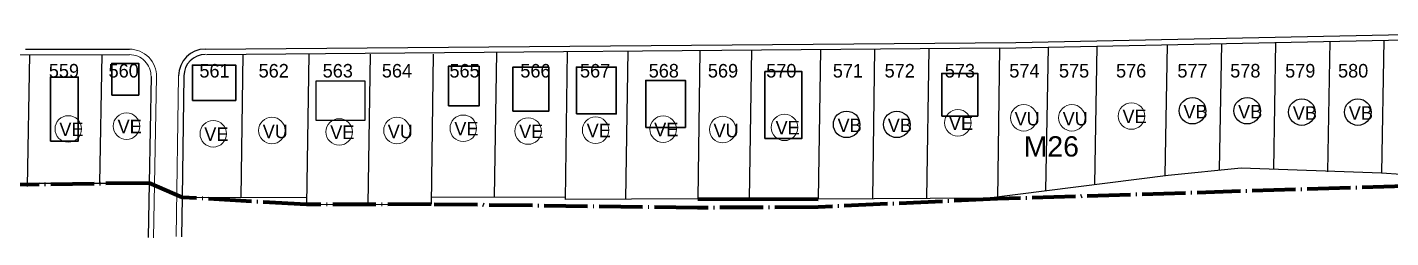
# Model space of a CAD drawing. Extents: x 472704 to 474638, y 1059265 to 1060325.
# Drawn here: x 473476.3 to 473778.6, y 1059461 to 1059507.7 of the extents above; entities that cross this region are included whole.
import ezdxf

# ---------------------------------------------------------------- set-up
doc = ezdxf.new("R2010")
doc.units = 0
doc.header["$LTSCALE"] = 0.4
doc.header["$MEASUREMENT"] = 0
doc.linetypes.add('ACAD_ISO04W100', pattern=[30.5, 24, -3, 0.5, -3])
for name, color, linetype in [('A-POLIGONAL', 1, 'ACAD_ISO04W100'), ('A-VIA-N', 7, 'CONTINUOUS'), ('BIFAMILIARES', 6, 'CONTINUOUS'), ('CASASDURAS', 1, 'CONTINUOUS'), ('Dura', 1, 'CONTINUOUS'), ('MANZANAS', 5, 'CONTINUOUS'), ('NumeroPropu', 6, 'CONTINUOUS'), ('PARCELASPEOPUESTAS', 3, 'CONTINUOUS'), ('PRIVADO', 3, 'CONTINUOUS'), ('TipoVivienda', 7, 'CONTINUOUS'), ('UNIFAMILIAR', 5, 'CONTINUOUS'), ('VIAEXISTENTE', 3, 'CONTINUOUS'), ('VIAPROPUESTA', 7, 'CONTINUOUS')]:
    doc.layers.add(name, color=color, linetype=linetype)
doc.layers.add('CASA', color=31, linetype='CONTINUOUS', lineweight=30)
doc.styles.add('ARIAL', font='arial.ttf')
doc.styles.add('Numeros Parcelas', font='', dxfattribs={"height": 3})
doc.styles.add('TipoVivienda', font='', dxfattribs={"height": 3})
doc.styles.get('Numeros Parcelas').set_extended_font_data('AvantGarde Bk BT')
doc.styles.get('TipoVivienda').set_extended_font_data('AvantGarde Bk BT')

msp = doc.modelspace()

# ---------------------------------------------------------------- linework, layer by layer
at = {"layer": 'A-POLIGONAL', "lineweight": 80}
for p, q in [((473510.66, 1059469.95), (473503.35, 1059473.14)), ((473538.24, 1059468.38), (473510.66, 1059469.95))]:
    msp.add_line(p, q, dxfattribs=at)
for points in [[(474057.49, 1059501.25), (474058.49, 1059482.28), (474005.28, 1059480.72), (473872.41, 1059476.81), (473862.2, 1059475.46), (473841.04, 1059475.03), (473818.42, 1059473.6), (473691.37, 1059469.61), (473651.64, 1059467.79), (473624.94, 1059467.66), (473565.84, 1059468.42), (473538.24, 1059468.38)], [(473503.35, 1059473.14), (473503.35, 1059473.14), (473445.44, 1059472.37), (473445.44, 1059474.37), (473411.44, 1059474.32), (473371.29, 1059474.67), (473343.49, 1059475.44), (473259.92, 1059475.01), (473234.56, 1059476.66), (473224.14, 1059468.04), (473196.16, 1059467.22), (473196.16, 1059476.53), (473181.16, 1059476.09), (473169.16, 1059475.73), (473159.34, 1059477.32), (473053.24, 1059477.93), (473053.24, 1059498.34)]]:
    msp.add_lwpolyline(points, dxfattribs=at)
at = {"layer": 'A-VIA-N'}
msp.add_line((473695.46, 1059504.31), (473857.74, 1059507.65), dxfattribs=at)
at = {"layer": 'BIFAMILIARES', "linetype": 'Continuous'}
for centre in [(473734.62, 1059489.16), (473746.74, 1059489.16), (473758.86, 1059488.86), (473771.28, 1059488.86), (473657.96, 1059486.14), (473669.09, 1059486.14)]:
    msp.add_circle(centre, 2.94, dxfattribs=at)
at = {"layer": 'CASA'}
for points in [[(473495.05, 1059492.63), (473501.05, 1059492.63), (473501.05, 1059499.63), (473495.05, 1059499.63)], [(473512.94, 1059491.46), (473522.54, 1059491.46), (473522.54, 1059499.26), (473512.94, 1059499.26)], [(473481.48, 1059482.42), (473487.63, 1059482.42), (473487.63, 1059496.62), (473481.48, 1059496.62)], [(473569.69, 1059490.23), (473576.49, 1059490.23), (473576.49, 1059499.03), (473569.69, 1059499.03)], [(473583.95, 1059489.04), (473591.95, 1059489.04), (473591.95, 1059498.79), (473583.95, 1059498.79)], [(473598.08, 1059488.44), (473606.88, 1059488.44), (473606.88, 1059498.84), (473598.08, 1059498.84)], [(473639.85, 1059483.03), (473648.05, 1059483.03), (473648.05, 1059497.83), (473639.85, 1059497.83)], [(473679.03, 1059487.98), (473687.03, 1059487.98), (473687.03, 1059497.43), (473679.03, 1059497.43)], [(473613.44, 1059485.48), (473622.24, 1059485.48), (473622.24, 1059495.88), (473613.44, 1059495.88)]]:
    msp.add_lwpolyline(points, close=True, dxfattribs=at)
at = {"layer": 'CASASDURAS'}
msp.add_lwpolyline([(473540.27, 1059487.09), (473551.27, 1059487.09), (473551.27, 1059495.69), (473540.27, 1059495.69)], close=True, dxfattribs=at)
msp.add_lwpolyline([(473540.27, 1059487.09), (473551.27, 1059487.09), (473551.27, 1059495.69), (473540.27, 1059495.69)], close=True, dxfattribs=at)
at = {"layer": 'Dura', "linetype": 'Continuous', "lineweight": 20}
msp.add_circle((473545.48, 1059484.46), 2.94, dxfattribs=at)
at = {"layer": 'PARCELASPEOPUESTAS', "lineweight": 80}
msp.add_line((473624.97, 1059469.66), (473651.67, 1059469.59), dxfattribs=at)
at = {"layer": 'PRIVADO'}
for p, q in [((473691.86, 1059503.04), (473857.77, 1059506.45)), ((473596.04, 1059502.29), (473595.56, 1059469.51)), ((473609.44, 1059502.4), (473608.96, 1059469.58)), ((473625.44, 1059502.53), (473624.97, 1059469.66)), ((473636.85, 1059502.63), (473636.37, 1059469.63)), ((473652.15, 1059502.75), (473651.67, 1059469.59)), ((473664.15, 1059502.85), (473663.67, 1059469.65)), ((473676.16, 1059502.95), (473675.67, 1059469.72)), ((473691.86, 1059503.08), (473691.37, 1059469.61)), ((473702.63, 1059503.26), (473702.06, 1059471.45)), ((473713.43, 1059503.48), (473712.88, 1059472.82)), ((473729.04, 1059503.8), (473728.52, 1059474.81)), ((473741.05, 1059504.05), (473740.55, 1059476.06)), ((473753.06, 1059504.3), (473752.55, 1059476.23)), ((473765.06, 1059504.54), (473764.54, 1059475.63)), ((473777.07, 1059504.79), (473776.54, 1059475.41)), ((473476.86, 1059501.61), (473476.33, 1059472.4)), ((473492.86, 1059501.63), (473492.35, 1059473.12)), ((473524.12, 1059501.66), (473523.66, 1059469.96)), ((473538.72, 1059501.68), (473538.24, 1059468.38)), ((473552.32, 1059501.7), (473551.84, 1059468.4)), ((473566.33, 1059501.72), (473565.84, 1059468.42)), ((473580.33, 1059502.16), (473579.87, 1059470.04)), ((473729.22, 1059474.89), (473745.45, 1059476.47)), ((473745.45, 1059476.47), (473776.54, 1059475.41)), ((473776.54, 1059475.41), (473797.52, 1059473.95)), ((473476.35, 1059473.1), (473503.35, 1059473.14)), ((473688.88, 1059469.78), (473729.22, 1059474.89)), ((473510.66, 1059469.95), (473538.26, 1059469.98)), ((473565.86, 1059470.02), (473595.57, 1059470.06)), ((473624.97, 1059469.66), (473595.56, 1059469.51)), ((473688.88, 1059469.78), (473651.67, 1059469.59)), ((473538.24, 1059468.38), (473565.84, 1059468.42))]:
    msp.add_line(p, q, dxfattribs=at)
at = {"layer": 'PRIVADO', "linetype": 'Continuous'}
msp.add_line((473516.06, 1059501.64), (473691.86, 1059503.08), dxfattribs=at)
at = {"layer": 'PRIVADO', "lineweight": 20}
msp.add_arc((473498.98, 1059496.8), 4.8, 358.9675, 90.0723, dxfattribs=at)
at = {"layer": 'PRIVADO', "linetype": 'Continuous'}
msp.add_arc((473515.85, 1059496.83), 4.8, 90.4708, 179.1667, dxfattribs=at)
at = {"layer": 'TipoVivienda', "linetype": 'Continuous', "lineweight": 20}
for centre in [(473721.1, 1059487.99), (473485.44, 1059485.12), (473498.34, 1059485.74), (473572.99, 1059485.27), (473587.35, 1059484.66), (473602.32, 1059484.86), (473617.29, 1059485.07), (473644.19, 1059485.47), (473682.62, 1059486.48), (473517.57, 1059484.06)]:
    msp.add_circle(centre, 2.94, dxfattribs=at)
at = {"layer": 'UNIFAMILIAR', "linetype": 'Continuous', "lineweight": 20}
for centre in [(473697.23, 1059487.6), (473707.89, 1059487.6), (473530.56, 1059484.78), (473558.28, 1059484.78), (473630.49, 1059484.98)]:
    msp.add_circle(centre, 2.94, dxfattribs=at)
at = {"layer": 'VIAEXISTENTE'}
for p, q in [((473416.37, 1059501.53), (473498.97, 1059501.6)), ((473503.78, 1059496.72), (473503.35, 1059473.14)), ((473511.05, 1059496.9), (473510.66, 1059469.95))]:
    msp.add_line(p, q, dxfattribs=at)
at = {"layer": 'VIAPROPUESTA'}
for p, q in [((473475.96, 1059502.77), (473498.97, 1059502.8)), ((473503.35, 1059473.14), (473503.13, 1059461.04)), ((473510.66, 1059469.95), (473510.53, 1059461.24))]:
    msp.add_line(p, q, dxfattribs=at)
at = {"layer": 'VIAPROPUESTA', "linetype": 'Continuous'}
msp.add_line((473515.8, 1059502.83), (473695.46, 1059504.31), dxfattribs=at)
at = {"layer": 'VIAPROPUESTA', "lineweight": 20}
for p, q in [((473504.98, 1059496.7), (473504.33, 1059461.02)), ((473509.85, 1059496.92), (473509.33, 1059461.26))]:
    msp.add_line(p, q, dxfattribs=at)
msp.add_arc((473498.98, 1059496.8), 6, 358.9675, 90.0723, dxfattribs=at)
at = {"layer": 'VIAPROPUESTA', "linetype": 'Continuous'}
msp.add_arc((473515.85, 1059496.83), 6, 90.4708, 179.1667, dxfattribs=at)

# ---------------------------------------------------------------- texts
at = {"layer": 'MANZANAS', "linetype": 'Continuous', "style": 'ARIAL'}
msp.add_text('M26', height=4.5, dxfattribs=at).set_placement((473697.23, 1059479.01))
at = {"layer": 'NumeroPropu', "linetype": 'Continuous', "lineweight": 20, "style": 'Numeros Parcelas'}
for s, p in [('559', (473481.12, 1059496.52)), ('560', (473494.36, 1059496.52)), ('561', (473514.5, 1059496.52)), ('562', (473527.62, 1059496.52)), ('563', (473541.82, 1059496.52)), ('564', (473554.94, 1059496.52)), ('565', (473569.93, 1059496.52)), ('566', (473585.63, 1059496.52)), ('567', (473598.86, 1059496.52)), ('568', (473614.09, 1059496.52)), ('569', (473627.21, 1059496.52)), ('570', (473640.14, 1059496.52)), ('571', (473654.9, 1059496.52)), ('572', (473666.38, 1059496.52)), ('573', (473679.73, 1059496.52)), ('574', (473694.02, 1059496.52)), ('575', (473705.03, 1059496.52)), ('576', (473717.68, 1059496.52)), ('577', (473731.28, 1059496.52)), ('578', (473742.99, 1059496.52)), ('579', (473755.17, 1059496.52)), ('580', (473766.89, 1059496.52))]:
    msp.add_text(s, height=3, rotation=0.0106, dxfattribs=at).set_placement(p)
at = {"layer": 'TipoVivienda', "linetype": 'Continuous', "lineweight": 20, "style": 'TipoVivienda'}
for s, p in [('VB', (473732.61, 1059487.46)), ('VB', (473744.73, 1059487.46)), ('VB', (473756.85, 1059487.15)), ('VB', (473769.27, 1059487.15)), ('VE', (473496.36, 1059484.16)), ('VB', (473655.95, 1059484.43)), ('VB', (473667.08, 1059484.43)), ('VE', (473680.64, 1059484.91)), ('VU', (473695.2, 1059485.9)), ('VU', (473705.85, 1059485.9)), ('VE', (473719.11, 1059486.42)), ('VE', (473483.45, 1059483.55)), ('VE', (473515.58, 1059482.48)), ('VU', (473528.53, 1059483.07)), ('VE', (473543.5, 1059482.89)), ('VU', (473556.24, 1059483.07)), ('VE', (473571.01, 1059483.69)), ('VE', (473585.37, 1059483.09)), ('VE', (473600.34, 1059483.29)), ('VE', (473615.3, 1059483.49)), ('VU', (473628.45, 1059483.27)), ('VE', (473642.21, 1059483.9))]:
    msp.add_text(s, height=3, dxfattribs=at).set_placement(p)

doc.saveas('drawing.dxf')
